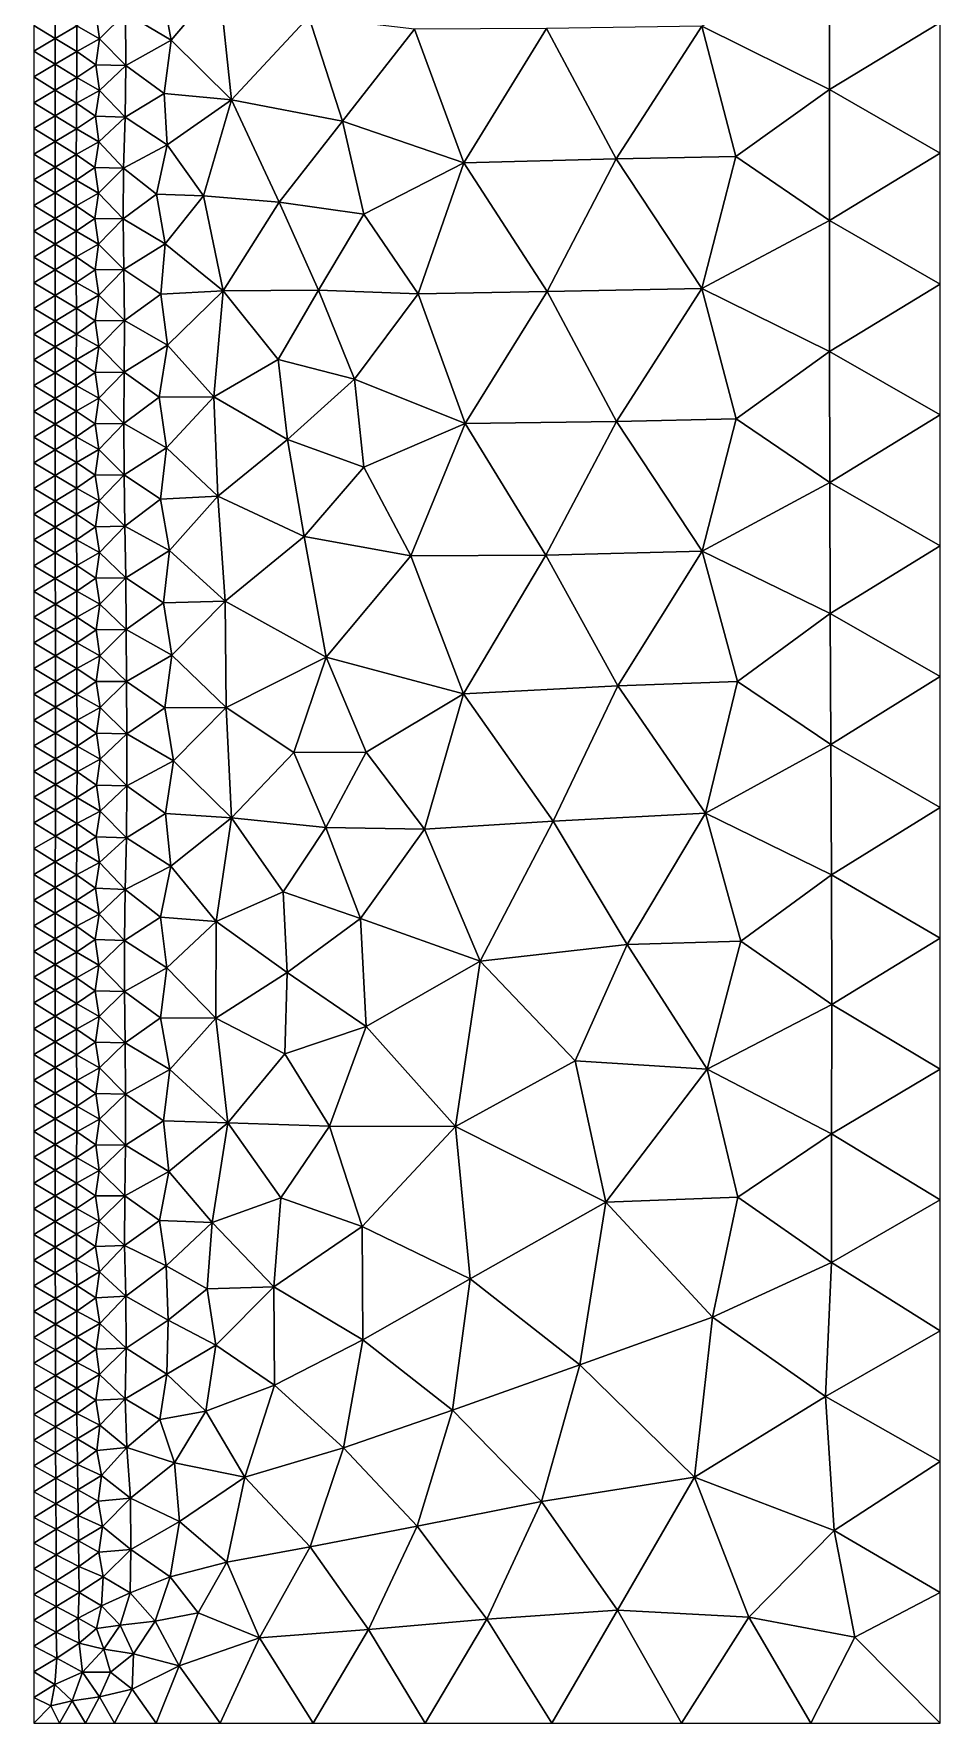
# Model space of a CAD drawing. Header units: metres. Extents: x 2 to 72, y -280 to 0.
# Drawn here: x 2 to 72.5, y -280 to -148.6 of the extents above; entities that cross this region are included whole.
import ezdxf

# ---------------------------------------------------------------- set-up
doc = ezdxf.new("R2010")
doc.units = ezdxf.units.M

msp = doc.modelspace()

# ---------------------------------------------------------------- linework, layer by layer
at = {"layer": 'layer', "color": 0}
for points in [[(63.8985, -152.974), (63.9048, -142.788), (53.9472, -148.037)], [(63.8985, -152.974), (72.5, -147.757), (63.9048, -142.788)], [(11.9072, -144.976), (9.12963, -147.039), (12.6828, -149.146)], [(11.9072, -144.976), (12.6828, -149.146), (16.4142, -144.734)], [(16.4142, -144.734), (12.6828, -149.146), (17.3863, -153.77)], [(16.4142, -144.734), (17.3863, -153.77), (23.3803, -147.324)], [(3.67273, -147.006), (2, -148), (3.67454, -149.009)], [(3.67273, -147.006), (3.67454, -149.009), (5.33813, -148.016)], [(6.81865, -147.02), (5.33813, -148.016), (7.11711, -149.038)], [(6.81865, -147.02), (7.11711, -149.038), (9.12963, -147.039)], [(9.12963, -147.039), (7.11711, -149.038), (9.1669, -151.099)], [(9.12963, -147.039), (9.1669, -151.099), (12.6828, -149.146)], [(2, -148), (2, -150), (3.67454, -149.009)], [(5.33813, -148.016), (3.67454, -149.009), (5.34046, -150.022)], [(5.33813, -148.016), (5.34046, -150.022), (7.11711, -149.038)], [(26.0223, -155.428), (23.3803, -147.324), (17.3863, -153.77)], [(26.0223, -155.428), (31.6159, -148.272), (23.3803, -147.324)], [(35.4587, -158.666), (31.6159, -148.272), (26.0223, -155.428)], [(35.4587, -158.666), (41.8679, -148.242), (31.6159, -148.272)], [(47.3071, -158.374), (41.8679, -148.242), (35.4587, -158.666)], [(47.3071, -158.374), (53.9472, -148.037), (41.8679, -148.242)], [(56.6162, -158.188), (53.9472, -148.037), (47.3071, -158.374)], [(56.6162, -158.188), (63.8985, -152.974), (53.9472, -148.037)], [(72.5, -157.93), (72.5, -147.757), (63.8985, -152.974)], [(3.67454, -149.009), (2, -150), (3.67414, -151.011)], [(3.67454, -149.009), (3.67414, -151.011), (5.34046, -150.022)], [(7.11711, -149.038), (5.34046, -150.022), (6.83013, -151.045)], [(7.11711, -149.038), (6.83013, -151.045), (9.1669, -151.099)], [(12.6828, -149.146), (9.1669, -151.099), (12.1338, -153.275)], [(12.6828, -149.146), (12.1338, -153.275), (17.3863, -153.77)], [(2, -150), (2, -152), (3.67414, -151.011)], [(3.67414, -151.011), (2, -152), (3.67141, -153.013)], [(3.67414, -151.011), (3.67141, -153.013), (5.33735, -152.027)], [(5.34046, -150.022), (3.67414, -151.011), (5.33735, -152.027)], [(5.34046, -150.022), (5.33735, -152.027), (6.83013, -151.045)], [(6.83013, -151.045), (5.33735, -152.027), (7.1076, -153.058)], [(6.83013, -151.045), (7.1076, -153.058), (9.1669, -151.099)], [(2, -152), (2, -154), (3.67141, -153.013)], [(5.33735, -152.027), (3.67141, -153.013), (5.32914, -154.029)], [(5.33735, -152.027), (5.32914, -154.029), (7.1076, -153.058)], [(9.1669, -151.099), (7.1076, -153.058), (9.10245, -155.121)], [(9.1669, -151.099), (9.10245, -155.121), (12.1338, -153.275)], [(3.67141, -153.013), (2, -154), (3.66681, -155.012)], [(3.67141, -153.013), (3.66681, -155.012), (5.32914, -154.029)], [(7.1076, -153.058), (5.32914, -154.029), (6.80094, -155.052)], [(7.1076, -153.058), (6.80094, -155.052), (9.10245, -155.121)], [(12.1338, -153.275), (9.10245, -155.121), (12.3866, -157.264)], [(12.1338, -153.275), (12.3866, -157.264), (17.3863, -153.77)], [(63.8983, -163.158), (63.8985, -152.974), (56.6162, -158.188)], [(63.8983, -163.158), (72.5, -157.93), (63.8985, -152.974)], [(2, -154), (2, -156), (3.66681, -155.012)], [(5.32914, -154.029), (3.66681, -155.012), (5.31707, -156.027)], [(5.32914, -154.029), (5.31707, -156.027), (6.80094, -155.052)], [(17.3863, -153.77), (12.3866, -157.264), (15.1919, -161.248)], [(17.3863, -153.77), (15.1919, -161.248), (21.0917, -161.732)], [(21.0917, -161.732), (26.0223, -155.428), (17.3863, -153.77)], [(3.66681, -155.012), (2, -156), (3.66156, -157.011)], [(2, -156), (2, -158), (3.66156, -157.011)], [(3.66681, -155.012), (3.66156, -157.011), (5.31707, -156.027)], [(5.31707, -156.027), (3.66156, -157.011), (5.30534, -158.022)], [(5.31707, -156.027), (5.30534, -158.022), (7.06026, -157.053)], [(6.80094, -155.052), (5.31707, -156.027), (7.06026, -157.053)], [(6.80094, -155.052), (7.06026, -157.053), (9.10245, -155.121)], [(9.10245, -155.121), (7.06026, -157.053), (8.98837, -159.085)], [(9.10245, -155.121), (8.98837, -159.085), (12.3866, -157.264)], [(27.6752, -162.67), (26.0223, -155.428), (21.0917, -161.732)], [(27.6752, -162.67), (35.4587, -158.666), (26.0223, -155.428)], [(3.66156, -157.011), (2, -158), (3.65707, -159.008)], [(3.66156, -157.011), (3.65707, -159.008), (5.30534, -158.022)], [(7.06026, -157.053), (5.30534, -158.022), (6.75556, -159.035)], [(7.06026, -157.053), (6.75556, -159.035), (8.98837, -159.085)], [(12.3866, -157.264), (8.98837, -159.085), (11.5433, -161.113)], [(12.3866, -157.264), (11.5433, -161.113), (15.1919, -161.248)], [(2, -158), (2, -160), (3.65707, -159.008)], [(5.30534, -158.022), (3.65707, -159.008), (5.29629, -160.015)], [(5.30534, -158.022), (5.29629, -160.015), (6.75556, -159.035)], [(31.901, -168.865), (35.4587, -158.666), (27.6752, -162.67)], [(41.9192, -168.682), (35.4587, -158.666), (31.901, -168.865)], [(41.9192, -168.682), (47.3071, -158.374), (35.4587, -158.666)], [(53.9511, -168.434), (47.3071, -158.374), (41.9192, -168.682)], [(53.9511, -168.434), (56.6162, -158.188), (47.3071, -158.374)], [(53.9511, -168.434), (63.8983, -163.158), (56.6162, -158.188)], [(72.5, -168.102), (72.5, -157.93), (63.8983, -163.158)], [(3.65707, -159.008), (2, -160), (3.65451, -161.004)], [(2, -160), (2, -162), (3.65451, -161.004)], [(3.65707, -159.008), (3.65451, -161.004), (5.29629, -160.015)], [(5.29629, -160.015), (3.65451, -161.004), (5.293, -162.007)], [(5.29629, -160.015), (5.293, -162.007), (7.0223, -161.025)], [(6.75556, -159.035), (5.29629, -160.015), (7.0223, -161.025)], [(6.75556, -159.035), (7.0223, -161.025), (8.98837, -159.085)], [(8.98837, -159.085), (7.0223, -161.025), (8.95177, -163.02)], [(8.98837, -159.085), (8.95177, -163.02), (11.5433, -161.113)], [(3.65451, -161.004), (2, -162), (3.65433, -163.001)], [(3.65451, -161.004), (3.65433, -163.001), (5.293, -162.007)], [(7.0223, -161.025), (5.293, -162.007), (6.74159, -163.006)], [(7.0223, -161.025), (6.74159, -163.006), (8.95177, -163.02)], [(11.5433, -161.113), (8.95177, -163.02), (12.2154, -164.975)], [(11.5433, -161.113), (12.2154, -164.975), (15.1919, -161.248)], [(15.1919, -161.248), (12.2154, -164.975), (16.7205, -168.639)], [(15.1919, -161.248), (16.7205, -168.639), (21.0917, -161.732)], [(2, -162), (2, -164), (3.65433, -163.001)], [(5.293, -162.007), (3.65433, -163.001), (5.2949, -163.999)], [(5.293, -162.007), (5.2949, -163.999), (6.74159, -163.006)], [(21.0917, -161.732), (16.7205, -168.639), (24.138, -168.577)], [(24.138, -168.577), (27.6752, -162.67), (21.0917, -161.732)], [(31.901, -168.865), (27.6752, -162.67), (24.138, -168.577)], [(3.65433, -163.001), (2, -164), (3.65601, -164.998)], [(2, -164), (2, -166), (3.65601, -164.998)], [(3.65433, -163.001), (3.65601, -164.998), (5.2949, -163.999)], [(5.2949, -163.999), (3.65601, -164.998), (5.30027, -165.993)], [(6.74159, -163.006), (5.2949, -163.999), (7.02826, -164.994)], [(5.2949, -163.999), (5.30027, -165.993), (7.02826, -164.994)], [(6.74159, -163.006), (7.02826, -164.994), (8.95177, -163.02)], [(8.95177, -163.02), (7.02826, -164.994), (9.00659, -166.965)], [(8.95177, -163.02), (9.00659, -166.965), (12.2154, -164.975)], [(63.9003, -173.342), (63.8983, -163.158), (53.9511, -168.434)], [(63.9003, -173.342), (72.5, -168.102), (63.8983, -163.158)], [(3.65601, -164.998), (2, -166), (3.65849, -166.995)], [(3.65601, -164.998), (3.65849, -166.995), (5.30027, -165.993)], [(7.02826, -164.994), (5.30027, -165.993), (6.76221, -166.983)], [(7.02826, -164.994), (6.76221, -166.983), (9.00659, -166.965)], [(12.2154, -164.975), (9.00659, -166.965), (11.8737, -168.877)], [(12.2154, -164.975), (11.8737, -168.877), (16.7205, -168.639)], [(2, -166), (2, -168), (3.65849, -166.995)], [(5.30027, -165.993), (3.65849, -166.995), (5.30621, -167.988)], [(5.30027, -165.993), (5.30621, -167.988), (6.76221, -166.983)], [(3.65849, -166.995), (2, -168), (3.66059, -168.994)], [(2, -168), (2, -170), (3.66059, -168.994)], [(3.65849, -166.995), (3.66059, -168.994), (5.30621, -167.988)], [(5.30621, -167.988), (3.66059, -168.994), (5.30995, -169.985)], [(6.76221, -166.983), (5.30621, -167.988), (7.05212, -168.973)], [(5.30621, -167.988), (5.30995, -169.985), (7.05212, -168.973)], [(6.76221, -166.983), (7.05212, -168.973), (9.00659, -166.965)], [(9.00659, -166.965), (7.05212, -168.973), (9.04349, -170.939)], [(9.00659, -166.965), (9.04349, -170.939), (11.8737, -168.877)], [(72.5, -178.275), (72.5, -168.102), (63.9003, -173.342)], [(3.66059, -168.994), (2, -170), (3.6616, -170.993)], [(3.66059, -168.994), (3.6616, -170.993), (5.30995, -169.985)], [(7.05212, -168.973), (5.30995, -169.985), (6.77697, -170.972)], [(7.05212, -168.973), (6.77697, -170.972), (9.04349, -170.939)], [(11.8737, -168.877), (9.04349, -170.939), (12.4002, -172.862)], [(11.8737, -168.877), (12.4002, -172.862), (16.7205, -168.639)], [(16.7205, -168.639), (12.4002, -172.862), (16.0046, -176.863)], [(16.7205, -168.639), (16.0046, -176.863), (21.0169, -173.966)], [(16.7205, -168.639), (21.0169, -173.966), (24.138, -168.577)], [(26.9388, -175.502), (24.138, -168.577), (21.0169, -173.966)], [(26.9388, -175.502), (31.901, -168.865), (24.138, -168.577)], [(35.5459, -178.951), (31.901, -168.865), (26.9388, -175.502)], [(35.5459, -178.951), (41.9192, -168.682), (31.901, -168.865)], [(47.3218, -178.774), (41.9192, -168.682), (35.5459, -178.951)], [(47.3218, -178.774), (53.9511, -168.434), (41.9192, -168.682)], [(56.6246, -178.575), (53.9511, -168.434), (47.3218, -178.774)], [(56.6246, -178.575), (63.9003, -173.342), (53.9511, -168.434)], [(2, -170), (2, -172), (3.6616, -170.993)], [(5.30995, -169.985), (3.6616, -170.993), (5.31101, -171.984)], [(5.30995, -169.985), (5.31101, -171.984), (6.77697, -170.972)], [(3.6616, -170.993), (2, -172), (3.66153, -172.993)], [(2, -172), (2, -174), (3.66153, -172.993)], [(3.6616, -170.993), (3.66153, -172.993), (5.31101, -171.984)], [(5.31101, -171.984), (3.66153, -172.993), (5.30972, -173.984)], [(5.31101, -171.984), (5.30972, -173.984), (7.05701, -172.967)], [(6.77697, -170.972), (5.31101, -171.984), (7.05701, -172.967)], [(6.77697, -170.972), (7.05701, -172.967), (9.04349, -170.939)], [(9.04349, -170.939), (7.05701, -172.967), (9.02707, -174.938)], [(9.04349, -170.939), (9.02707, -174.938), (12.4002, -172.862)], [(3.66153, -172.993), (2, -174), (3.66087, -174.993)], [(3.66153, -172.993), (3.66087, -174.993), (5.30972, -173.984)], [(7.05701, -172.967), (5.30972, -173.984), (6.77181, -174.971)], [(7.05701, -172.967), (6.77181, -174.971), (9.02707, -174.938)], [(12.4002, -172.862), (9.02707, -174.938), (11.748, -176.895)], [(12.4002, -172.862), (11.748, -176.895), (16.0046, -176.863)], [(63.9079, -183.532), (63.9003, -173.342), (56.6246, -178.575)], [(63.9079, -183.532), (72.5, -178.275), (63.9003, -173.342)], [(2, -174), (2, -176), (3.66087, -174.993)], [(5.30972, -173.984), (3.66087, -174.993), (5.30793, -175.984)], [(5.30972, -173.984), (5.30793, -175.984), (6.77181, -174.971)], [(21.0169, -173.966), (16.0046, -176.863), (21.7434, -180.187)], [(21.7434, -180.187), (26.9388, -175.502), (21.0169, -173.966)], [(3.66087, -174.993), (2, -176), (3.66036, -176.993)], [(2, -176), (2, -178), (3.66036, -176.993)], [(3.66087, -174.993), (3.66036, -176.993), (5.30793, -175.984)], [(5.30793, -175.984), (3.66036, -176.993), (5.30717, -177.984)], [(5.30793, -175.984), (5.30717, -177.984), (7.04978, -176.967)], [(6.77181, -174.971), (5.30793, -175.984), (7.04978, -176.967)], [(6.77181, -174.971), (7.04978, -176.967), (9.02707, -174.938)], [(9.02707, -174.938), (7.04978, -176.967), (9.01593, -178.935)], [(9.02707, -174.938), (9.01593, -178.935), (11.748, -176.895)], [(27.6727, -182.337), (26.9388, -175.502), (21.7434, -180.187)], [(27.6727, -182.337), (35.5459, -178.951), (26.9388, -175.502)], [(3.66036, -176.993), (2, -178), (3.66056, -178.992)], [(3.66036, -176.993), (3.66056, -178.992), (5.30717, -177.984)], [(7.04978, -176.967), (5.30717, -177.984), (6.76827, -178.971)], [(7.04978, -176.967), (6.76827, -178.971), (9.01593, -178.935)], [(11.748, -176.895), (9.01593, -178.935), (12.3247, -180.846)], [(11.748, -176.895), (12.3247, -180.846), (16.0046, -176.863)], [(16.0046, -176.863), (12.3247, -180.846), (16.308, -184.587)], [(16.0046, -176.863), (16.308, -184.587), (21.7434, -180.187)], [(2, -178), (2, -180), (3.66056, -178.992)], [(5.30717, -177.984), (3.66056, -178.992), (5.30844, -179.983)], [(5.30717, -177.984), (5.30844, -179.983), (6.76827, -178.971)], [(53.9759, -188.864), (56.6246, -178.575), (47.3218, -178.774)], [(53.9759, -188.864), (63.9079, -183.532), (56.6246, -178.575)], [(72.5, -188.447), (72.5, -178.275), (63.9079, -183.532)], [(3.66056, -178.992), (2, -180), (3.66169, -180.992)], [(3.66056, -178.992), (3.66169, -180.992), (5.30844, -179.983)], [(6.76827, -178.971), (5.30844, -179.983), (7.05396, -180.964)], [(6.76827, -178.971), (7.05396, -180.964), (9.01593, -178.935)], [(9.01593, -178.935), (7.05396, -180.964), (9.041, -182.924)], [(9.01593, -178.935), (9.041, -182.924), (12.3247, -180.846)], [(31.3289, -189.232), (35.5459, -178.951), (27.6727, -182.337)], [(41.8383, -189.186), (35.5459, -178.951), (31.3289, -189.232)], [(41.8383, -189.186), (47.3218, -178.774), (35.5459, -178.951)], [(53.9759, -188.864), (47.3218, -178.774), (41.8383, -189.186)], [(2, -180), (2, -182), (3.66169, -180.992)], [(3.66169, -180.992), (2, -182), (3.66374, -182.992)], [(5.30844, -179.983), (3.66169, -180.992), (5.3118, -181.982)], [(3.66169, -180.992), (3.66374, -182.992), (5.3118, -181.982)], [(5.30844, -179.983), (5.3118, -181.982), (7.05396, -180.964)], [(7.05396, -180.964), (5.3118, -181.982), (6.77999, -182.967)], [(7.05396, -180.964), (6.77999, -182.967), (9.041, -182.924)], [(12.3247, -180.846), (9.041, -182.924), (11.8542, -184.832)], [(12.3247, -180.846), (11.8542, -184.832), (16.308, -184.587)], [(21.7434, -180.187), (16.308, -184.587), (23.0271, -187.726)], [(23.0271, -187.726), (27.6727, -182.337), (21.7434, -180.187)], [(2, -182), (2, -184), (3.66374, -182.992)], [(5.3118, -181.982), (3.66374, -182.992), (5.31728, -183.982)], [(5.3118, -181.982), (5.31728, -183.982), (6.77999, -182.967)], [(31.3289, -189.232), (27.6727, -182.337), (23.0271, -187.726)], [(3.66374, -182.992), (2, -184), (3.66645, -184.992)], [(3.66374, -182.992), (3.66645, -184.992), (5.31728, -183.982)], [(6.77999, -182.967), (5.31728, -183.982), (7.07482, -184.961)], [(6.77999, -182.967), (7.07482, -184.961), (9.041, -182.924)], [(9.041, -182.924), (7.07482, -184.961), (9.09299, -186.923)], [(9.041, -182.924), (9.09299, -186.923), (11.8542, -184.832)], [(63.9339, -193.721), (63.9079, -183.532), (53.9759, -188.864)], [(63.9339, -193.721), (72.5, -188.447), (63.9079, -183.532)], [(2, -184), (2, -186), (3.66645, -184.992)], [(3.66645, -184.992), (2, -186), (3.66952, -186.992)], [(5.31728, -183.982), (3.66645, -184.992), (5.32363, -185.982)], [(3.66645, -184.992), (3.66952, -186.992), (5.32363, -185.982)], [(5.31728, -183.982), (5.32363, -185.982), (7.07482, -184.961)], [(7.07482, -184.961), (5.32363, -185.982), (6.80316, -186.968)], [(7.07482, -184.961), (6.80316, -186.968), (9.09299, -186.923)], [(11.8542, -184.832), (9.09299, -186.923), (12.5529, -188.827)], [(11.8542, -184.832), (12.5529, -188.827), (16.308, -184.587)], [(16.308, -184.587), (12.5529, -188.827), (16.879, -192.744)], [(16.308, -184.587), (16.879, -192.744), (23.0271, -187.726)], [(2, -186), (2, -188), (3.66952, -186.992)], [(5.32363, -185.982), (3.66952, -186.992), (5.33084, -187.983)], [(5.32363, -185.982), (5.33084, -187.983), (6.80316, -186.968)], [(3.66952, -186.992), (2, -188), (3.67262, -188.993)], [(3.66952, -186.992), (3.67262, -188.993), (5.33084, -187.983)], [(6.80316, -186.968), (5.33084, -187.983), (7.10313, -188.965)], [(6.80316, -186.968), (7.10313, -188.965), (9.09299, -186.923)], [(9.09299, -186.923), (7.10313, -188.965), (9.14789, -190.938)], [(9.09299, -186.923), (9.14789, -190.938), (12.5529, -188.827)], [(24.7379, -197.122), (23.0271, -187.726), (16.879, -192.744)], [(24.7379, -197.122), (31.3289, -189.232), (23.0271, -187.726)], [(2, -188), (2, -190), (3.67262, -188.993)], [(3.67262, -188.993), (2, -190), (3.67553, -190.994)], [(5.33084, -187.983), (3.67262, -188.993), (5.33742, -189.985)], [(3.67262, -188.993), (3.67553, -190.994), (5.33742, -189.985)], [(5.33084, -187.983), (5.33742, -189.985), (7.10313, -188.965)], [(7.10313, -188.965), (5.33742, -189.985), (6.82752, -190.975)], [(7.10313, -188.965), (6.82752, -190.975), (9.14789, -190.938)], [(12.5529, -188.827), (9.14789, -190.938), (12.0856, -192.894)], [(12.5529, -188.827), (12.0856, -192.894), (16.879, -192.744)], [(47.4377, -199.342), (53.9759, -188.864), (41.8383, -189.186)], [(56.7224, -198.997), (53.9759, -188.864), (47.4377, -199.342)], [(56.7224, -198.997), (63.9339, -193.721), (53.9759, -188.864)], [(72.5, -198.62), (72.5, -188.447), (63.9339, -193.721)], [(2, -190), (2, -192), (3.67553, -190.994)], [(5.33742, -189.985), (3.67553, -190.994), (5.34386, -191.988)], [(5.33742, -189.985), (5.34386, -191.988), (6.82752, -190.975)], [(35.4098, -199.97), (31.3289, -189.232), (24.7379, -197.122)], [(35.4098, -199.97), (41.8383, -189.186), (31.3289, -189.232)], [(47.4377, -199.342), (41.8383, -189.186), (35.4098, -199.97)], [(3.67553, -190.994), (2, -192), (3.67811, -192.996)], [(3.67553, -190.994), (3.67811, -192.996), (5.34386, -191.988)], [(6.82752, -190.975), (5.34386, -191.988), (7.12893, -192.977)], [(6.82752, -190.975), (7.12893, -192.977), (9.14789, -190.938)], [(9.14789, -190.938), (7.12893, -192.977), (9.19228, -194.968)], [(9.14789, -190.938), (9.19228, -194.968), (12.0856, -192.894)], [(2, -192), (2, -194), (3.67811, -192.996)], [(3.67811, -192.996), (2, -194), (3.68027, -194.998)], [(5.34386, -191.988), (3.67811, -192.996), (5.34902, -193.992)], [(3.67811, -192.996), (3.68027, -194.998), (5.34902, -193.992)], [(5.34386, -191.988), (5.34902, -193.992), (7.12893, -192.977)], [(7.12893, -192.977), (5.34902, -193.992), (6.84688, -194.988)], [(7.12893, -192.977), (6.84688, -194.988), (9.19228, -194.968)], [(12.0856, -192.894), (9.19228, -194.968), (12.7394, -196.95)], [(12.0856, -192.894), (12.7394, -196.95), (16.879, -192.744)], [(16.879, -192.744), (12.7394, -196.95), (16.9609, -201.027)], [(16.879, -192.744), (16.9609, -201.027), (24.7379, -197.122)], [(2, -194), (2, -196), (3.68027, -194.998)], [(5.34902, -193.992), (3.68027, -194.998), (5.35361, -195.996)], [(5.34902, -193.992), (5.35361, -195.996), (6.84688, -194.988)], [(63.9926, -203.897), (63.9339, -193.721), (56.7224, -198.997)], [(63.9926, -203.897), (72.5, -198.62), (63.9339, -193.721)], [(3.68027, -194.998), (2, -196), (3.68206, -197)], [(3.68027, -194.998), (3.68206, -197), (5.35361, -195.996)], [(6.84688, -194.988), (5.35361, -195.996), (7.14749, -196.995)], [(6.84688, -194.988), (7.14749, -196.995), (9.19228, -194.968)], [(9.19228, -194.968), (7.14749, -196.995), (9.21989, -199.007)], [(9.19228, -194.968), (9.21989, -199.007), (12.7394, -196.95)], [(2, -196), (2, -198), (3.68206, -197)], [(3.68206, -197), (2, -198), (3.68354, -199.002)], [(5.35361, -195.996), (3.68206, -197), (5.35708, -198.001)], [(3.68206, -197), (3.68354, -199.002), (5.35708, -198.001)], [(5.35361, -195.996), (5.35708, -198.001), (7.14749, -196.995)], [(7.14749, -196.995), (5.35708, -198.001), (6.85968, -199.006)], [(7.14749, -196.995), (6.85968, -199.006), (9.21989, -199.007)], [(12.7394, -196.95), (9.21989, -199.007), (12.1827, -201.045)], [(12.7394, -196.95), (12.1827, -201.045), (16.9609, -201.027)], [(2, -198), (2, -200), (3.68354, -199.002)], [(5.35708, -198.001), (3.68354, -199.002), (5.36031, -200.008)], [(5.35708, -198.001), (5.36031, -200.008), (6.85968, -199.006)], [(22.2305, -204.536), (24.7379, -197.122), (16.9609, -201.027)], [(27.8528, -204.506), (24.7379, -197.122), (22.2305, -204.536)], [(27.8528, -204.506), (35.4098, -199.97), (24.7379, -197.122)], [(3.68354, -199.002), (2, -200), (3.68474, -201.005)], [(3.68354, -199.002), (3.68474, -201.005), (5.36031, -200.008)], [(6.85968, -199.006), (5.36031, -200.008), (7.16078, -201.02)], [(6.85968, -199.006), (7.16078, -201.02), (9.21989, -199.007)], [(9.21989, -199.007), (7.16078, -201.02), (9.24441, -203.061)], [(9.21989, -199.007), (9.24441, -203.061), (12.1827, -201.045)], [(42.3909, -209.87), (47.4377, -199.342), (35.4098, -199.97)], [(54.2478, -209.244), (47.4377, -199.342), (42.3909, -209.87)], [(54.2478, -209.244), (56.7224, -198.997), (47.4377, -199.342)], [(54.2478, -209.244), (63.9926, -203.897), (56.7224, -198.997)], [(72.5, -208.792), (72.5, -198.62), (63.9926, -203.897)], [(2, -200), (2, -202), (3.68474, -201.005)], [(5.36031, -200.008), (3.68474, -201.005), (5.36271, -202.014)], [(5.36031, -200.008), (5.36271, -202.014), (7.16078, -201.02)], [(32.3842, -210.495), (35.4098, -199.97), (27.8528, -204.506)], [(42.3909, -209.87), (35.4098, -199.97), (32.3842, -210.495)], [(3.68474, -201.005), (2, -202), (3.6855, -203.008)], [(2, -202), (2, -204), (3.6855, -203.008)], [(3.68474, -201.005), (3.6855, -203.008), (5.36271, -202.014)], [(5.36271, -202.014), (3.6855, -203.008), (5.36409, -204.021)], [(7.16078, -201.02), (5.36271, -202.014), (6.86928, -203.03)], [(5.36271, -202.014), (5.36409, -204.021), (6.86928, -203.03)], [(7.16078, -201.02), (6.86928, -203.03), (9.24441, -203.061)], [(12.1827, -201.045), (9.24441, -203.061), (12.8594, -205.181)], [(12.1827, -201.045), (12.8594, -205.181), (16.9609, -201.027)], [(16.9609, -201.027), (12.8594, -205.181), (17.3716, -209.592)], [(16.9609, -201.027), (17.3716, -209.592), (22.2305, -204.536)], [(3.6855, -203.008), (2, -204), (3.68551, -205.011)], [(3.6855, -203.008), (3.68551, -205.011), (5.36409, -204.021)], [(6.86928, -203.03), (5.36409, -204.021), (7.16744, -205.048)], [(6.86928, -203.03), (7.16744, -205.048), (9.24441, -203.061)], [(9.24441, -203.061), (7.16744, -205.048), (9.249, -207.114)], [(9.24441, -203.061), (9.249, -207.114), (12.8594, -205.181)], [(2, -204), (2, -206), (3.68551, -205.011)], [(5.36409, -204.021), (3.68551, -205.011), (5.36342, -206.028)], [(5.36409, -204.021), (5.36342, -206.028), (7.16744, -205.048)], [(24.7026, -210.343), (22.2305, -204.536), (17.3716, -209.592)], [(24.7026, -210.343), (27.8528, -204.506), (22.2305, -204.536)], [(32.3842, -210.495), (27.8528, -204.506), (24.7026, -210.343)], [(64.0516, -214.032), (63.9926, -203.897), (54.2478, -209.244)], [(64.0516, -214.032), (72.5, -208.792), (63.9926, -203.897)], [(3.68551, -205.011), (2, -206), (3.68442, -207.014)], [(2, -206), (2, -208), (3.68442, -207.014)], [(3.68551, -205.011), (3.68442, -207.014), (5.36342, -206.028)], [(5.36342, -206.028), (3.68442, -207.014), (5.3598, -208.034)], [(5.36342, -206.028), (5.3598, -208.034), (6.86838, -207.053)], [(7.16744, -205.048), (5.36342, -206.028), (6.86838, -207.053)], [(7.16744, -205.048), (6.86838, -207.053), (9.249, -207.114)], [(12.8594, -205.181), (9.249, -207.114), (12.245, -209.272)], [(12.8594, -205.181), (12.245, -209.272), (17.3716, -209.592)], [(3.68442, -207.014), (2, -208), (3.68207, -209.016)], [(3.68442, -207.014), (3.68207, -209.016), (5.3598, -208.034)], [(6.86838, -207.053), (5.3598, -208.034), (7.15464, -209.072)], [(6.86838, -207.053), (7.15464, -209.072), (9.249, -207.114)], [(9.249, -207.114), (7.15464, -209.072), (9.20028, -211.154)], [(9.249, -207.114), (9.20028, -211.154), (12.245, -209.272)], [(2, -208), (2, -210), (3.68207, -209.016)], [(5.3598, -208.034), (3.68207, -209.016), (5.3535, -210.038)], [(5.3598, -208.034), (5.3535, -210.038), (7.15464, -209.072)], [(72.5, -218.965), (72.5, -208.792), (64.0516, -214.032)], [(3.68207, -209.016), (2, -210), (3.67859, -211.018)], [(2, -210), (2, -212), (3.67859, -211.018)], [(3.68207, -209.016), (3.67859, -211.018), (5.3535, -210.038)], [(5.3535, -210.038), (3.67859, -211.018), (5.34457, -212.041)], [(5.3535, -210.038), (5.34457, -212.041), (6.84597, -211.07)], [(7.15464, -209.072), (5.3535, -210.038), (6.84597, -211.07)], [(7.15464, -209.072), (6.84597, -211.07), (9.20028, -211.154)], [(12.245, -209.272), (9.20028, -211.154), (12.6515, -213.355)], [(12.245, -209.272), (12.6515, -213.355), (17.3716, -209.592)], [(17.3716, -209.592), (12.6515, -213.355), (16.1835, -217.673)], [(17.3716, -209.592), (16.1835, -217.673), (21.399, -215.362)], [(21.399, -215.362), (24.7026, -210.343), (17.3716, -209.592)], [(36.7239, -220.747), (42.3909, -209.87), (32.3842, -210.495)], [(48.1463, -219.443), (42.3909, -209.87), (36.7239, -220.747)], [(48.1463, -219.443), (54.2478, -209.244), (42.3909, -209.87)], [(56.9861, -219.19), (54.2478, -209.244), (48.1463, -219.443)], [(56.9861, -219.19), (64.0516, -214.032), (54.2478, -209.244)], [(3.67859, -211.018), (2, -212), (3.6745, -213.019)], [(3.67859, -211.018), (3.6745, -213.019), (5.34457, -212.041)], [(6.84597, -211.07), (5.34457, -212.041), (7.11983, -213.085)], [(6.84597, -211.07), (7.11983, -213.085), (9.20028, -211.154)], [(9.20028, -211.154), (7.11983, -213.085), (9.1181, -215.164)], [(9.20028, -211.154), (9.1181, -215.164), (12.6515, -213.355)], [(27.4204, -217.431), (24.7026, -210.343), (21.399, -215.362)], [(27.4204, -217.431), (32.3842, -210.495), (24.7026, -210.343)], [(36.7239, -220.747), (32.3842, -210.495), (27.4204, -217.431)], [(2, -212), (2, -214), (3.6745, -213.019)], [(5.34457, -212.041), (3.6745, -213.019), (5.3353, -214.042)], [(5.34457, -212.041), (5.3353, -214.042), (7.11983, -213.085)], [(3.6745, -213.019), (2, -214), (3.67047, -215.019)], [(2, -214), (2, -216), (3.67047, -215.019)], [(3.6745, -213.019), (3.67047, -215.019), (5.3353, -214.042)], [(5.3353, -214.042), (3.67047, -215.019), (5.32626, -216.041)], [(5.3353, -214.042), (5.32626, -216.041), (6.81116, -215.075)], [(7.11983, -213.085), (5.3353, -214.042), (6.81116, -215.075)], [(7.11983, -213.085), (6.81116, -215.075), (9.1181, -215.164)], [(12.6515, -213.355), (9.1181, -215.164), (11.8611, -217.314)], [(12.6515, -213.355), (11.8611, -217.314), (16.1835, -217.673)], [(64.0794, -224.109), (64.0516, -214.032), (56.9861, -219.19)], [(64.0794, -224.109), (72.5, -218.965), (64.0516, -214.032)], [(3.67047, -215.019), (2, -216), (3.66718, -217.018)], [(3.67047, -215.019), (3.66718, -217.018), (5.32626, -216.041)], [(6.81116, -215.075), (5.32626, -216.041), (7.08298, -217.082)], [(6.81116, -215.075), (7.08298, -217.082), (9.1181, -215.164)], [(9.1181, -215.164), (7.08298, -217.082), (9.05654, -219.145)], [(9.1181, -215.164), (9.05654, -219.145), (11.8611, -217.314)], [(21.7009, -221.618), (21.399, -215.362), (16.1835, -217.673)], [(21.7009, -221.618), (27.4204, -217.431), (21.399, -215.362)], [(2, -216), (2, -218), (3.66718, -217.018)], [(5.32626, -216.041), (3.66718, -217.018), (5.32005, -218.039)], [(5.32626, -216.041), (5.32005, -218.039), (7.08298, -217.082)], [(3.66718, -217.018), (2, -218), (3.66521, -219.017)], [(2, -218), (2, -220), (3.66521, -219.017)], [(3.66718, -217.018), (3.66521, -219.017), (5.32005, -218.039)], [(5.32005, -218.039), (3.66521, -219.017), (5.31681, -220.036)], [(5.32005, -218.039), (5.31681, -220.036), (6.78661, -219.067)], [(7.08298, -217.082), (5.32005, -218.039), (6.78661, -219.067)], [(7.08298, -217.082), (6.78661, -219.067), (9.05654, -219.145)], [(11.8611, -217.314), (9.05654, -219.145), (12.3563, -221.262)], [(11.8611, -217.314), (12.3563, -221.262), (16.1835, -217.673)], [(16.1835, -217.673), (12.3563, -221.262), (16.1628, -225.179)], [(16.1835, -217.673), (16.1628, -225.179), (21.7009, -221.618)], [(27.8496, -225.84), (27.4204, -217.431), (21.7009, -221.618)], [(27.8496, -225.84), (36.7239, -220.747), (27.4204, -217.431)], [(3.66521, -219.017), (2, -220), (3.66479, -221.015)], [(3.66521, -219.017), (3.66479, -221.015), (5.31681, -220.036)], [(6.78661, -219.067), (5.31681, -220.036), (7.06799, -221.069)], [(6.78661, -219.067), (7.06799, -221.069), (9.05654, -219.145)], [(9.05654, -219.145), (7.06799, -221.069), (9.05379, -223.114)], [(9.05654, -219.145), (9.05379, -223.114), (12.3563, -221.262)], [(54.3801, -229.146), (56.9861, -219.19), (48.1463, -219.443)], [(54.3801, -229.146), (64.0794, -224.109), (56.9861, -219.19)], [(72.5, -229.137), (72.5, -218.965), (64.0794, -224.109)], [(2, -220), (2, -222), (3.66479, -221.015)], [(5.31681, -220.036), (3.66479, -221.015), (5.31746, -222.033)], [(5.31681, -220.036), (5.31746, -222.033), (7.06799, -221.069)], [(44.1177, -228.495), (48.1463, -219.443), (36.7239, -220.747)], [(54.3801, -229.146), (48.1463, -219.443), (44.1177, -228.495)], [(3.66479, -221.015), (2, -222), (3.66591, -223.014)], [(3.66479, -221.015), (3.66591, -223.014), (5.31746, -222.033)], [(7.06799, -221.069), (5.31746, -222.033), (6.78743, -223.054)], [(7.06799, -221.069), (6.78743, -223.054), (9.05379, -223.114)], [(12.3563, -221.262), (9.05379, -223.114), (11.844, -225.163)], [(12.3563, -221.262), (11.844, -225.163), (16.1628, -225.179)], [(21.525, -227.958), (21.7009, -221.618), (16.1628, -225.179)], [(21.525, -227.958), (27.8496, -225.84), (21.7009, -221.618)], [(34.8033, -233.593), (36.7239, -220.747), (27.8496, -225.84)], [(44.1177, -228.495), (36.7239, -220.747), (34.8033, -233.593)], [(2, -222), (2, -224), (3.66591, -223.014)], [(3.66591, -223.014), (2, -224), (3.66812, -225.013)], [(5.31746, -222.033), (3.66591, -223.014), (5.32126, -224.029)], [(3.66591, -223.014), (3.66812, -225.013), (5.32126, -224.029)], [(5.31746, -222.033), (5.32126, -224.029), (6.78743, -223.054)], [(6.78743, -223.054), (5.32126, -224.029), (7.08119, -225.056)], [(6.78743, -223.054), (7.08119, -225.056), (9.05379, -223.114)], [(9.05379, -223.114), (7.08119, -225.056), (9.09965, -227.092)], [(9.05379, -223.114), (9.09965, -227.092), (11.844, -225.163)], [(2, -224), (2, -226), (3.66812, -225.013)], [(5.32126, -224.029), (3.66812, -225.013), (5.32696, -226.027)], [(5.32126, -224.029), (5.32696, -226.027), (7.08119, -225.056)], [(64.0457, -234.171), (64.0794, -224.109), (54.3801, -229.146)], [(64.0457, -234.171), (72.5, -229.137), (64.0794, -224.109)], [(3.66812, -225.013), (2, -226), (3.67082, -227.012)], [(3.66812, -225.013), (3.67082, -227.012), (5.32696, -226.027)], [(7.08119, -225.056), (5.32696, -226.027), (6.80804, -227.045)], [(7.08119, -225.056), (6.80804, -227.045), (9.09965, -227.092)], [(11.844, -225.163), (9.09965, -227.092), (12.5727, -229.167)], [(11.844, -225.163), (12.5727, -229.167), (16.1628, -225.179)], [(16.1628, -225.179), (12.5727, -229.167), (17.1014, -233.319)], [(16.1628, -225.179), (17.1014, -233.319), (21.525, -227.958)], [(24.9888, -233.575), (27.8496, -225.84), (21.525, -227.958)], [(34.8033, -233.593), (27.8496, -225.84), (24.9888, -233.575)], [(2, -226), (2, -228), (3.67082, -227.012)], [(3.67082, -227.012), (2, -228), (3.67322, -229.011)], [(5.32696, -226.027), (3.67082, -227.012), (5.33332, -228.025)], [(3.67082, -227.012), (3.67322, -229.011), (5.33332, -228.025)], [(5.32696, -226.027), (5.33332, -228.025), (6.80804, -227.045)], [(6.80804, -227.045), (5.33332, -228.025), (7.10618, -229.048)], [(6.80804, -227.045), (7.10618, -229.048), (9.09965, -227.092)], [(9.09965, -227.092), (7.10618, -229.048), (9.14663, -231.083)], [(9.09965, -227.092), (9.14663, -231.083), (12.5727, -229.167)], [(2, -228), (2, -230), (3.67322, -229.011)], [(5.33332, -228.025), (3.67322, -229.011), (5.33803, -230.024)], [(5.33332, -228.025), (5.33803, -230.024), (7.10618, -229.048)], [(24.9888, -233.575), (21.525, -227.958), (17.1014, -233.319)], [(46.4831, -239.493), (44.1177, -228.495), (34.8033, -233.593)], [(46.4831, -239.493), (54.3801, -229.146), (44.1177, -228.495)], [(3.67322, -229.011), (2, -230), (3.67459, -231.01)], [(3.67322, -229.011), (3.67459, -231.01), (5.33803, -230.024)], [(7.10618, -229.048), (5.33803, -230.024), (6.8266, -231.04)], [(7.10618, -229.048), (6.8266, -231.04), (9.14663, -231.083)], [(12.5727, -229.167), (9.14663, -231.083), (12.0905, -233.151)], [(12.5727, -229.167), (12.0905, -233.151), (17.1014, -233.319)], [(56.7621, -239.101), (54.3801, -229.146), (46.4831, -239.493)], [(56.7621, -239.101), (64.0457, -234.171), (54.3801, -229.146)], [(72.5, -239.31), (72.5, -229.137), (64.0457, -234.171)], [(2, -230), (2, -232), (3.67459, -231.01)], [(3.67459, -231.01), (2, -232), (3.67453, -233.008)], [(3.67459, -231.01), (3.67453, -233.008), (5.3399, -232.021)], [(5.33803, -230.024), (3.67459, -231.01), (5.3399, -232.021)], [(5.33803, -230.024), (5.3399, -232.021), (6.8266, -231.04)], [(6.8266, -231.04), (5.3399, -232.021), (7.11465, -233.038)], [(6.8266, -231.04), (7.11465, -233.038), (9.14663, -231.083)], [(9.14663, -231.083), (7.11465, -233.038), (9.13393, -235.056)], [(9.14663, -231.083), (9.13393, -235.056), (12.0905, -233.151)], [(2, -232), (2, -234), (3.67453, -233.008)], [(5.3399, -232.021), (3.67453, -233.008), (5.33821, -234.017)], [(5.3399, -232.021), (5.33821, -234.017), (7.11465, -233.038)], [(3.67453, -233.008), (2, -234), (3.6731, -235.006)], [(3.67453, -233.008), (3.6731, -235.006), (5.33821, -234.017)], [(7.11465, -233.038), (5.33821, -234.017), (6.82094, -235.025)], [(7.11465, -233.038), (6.82094, -235.025), (9.13393, -235.056)], [(12.0905, -233.151), (9.13393, -235.056), (12.5071, -237.091)], [(12.0905, -233.151), (12.5071, -237.091), (17.1014, -233.319)], [(17.1014, -233.319), (12.5071, -237.091), (15.8621, -241.072)], [(17.1014, -233.319), (15.8621, -241.072), (21.219, -239.147)], [(21.219, -239.147), (24.9888, -233.575), (17.1014, -233.319)], [(27.5388, -241.385), (24.9888, -233.575), (21.219, -239.147)], [(27.5388, -241.385), (34.8033, -233.593), (24.9888, -233.575)], [(35.9338, -245.448), (34.8033, -233.593), (27.5388, -241.385)], [(35.9338, -245.448), (46.4831, -239.493), (34.8033, -233.593)], [(2, -234), (2, -236), (3.6731, -235.006)], [(3.6731, -235.006), (2, -236), (3.67096, -237.002)], [(3.6731, -235.006), (3.67096, -237.002), (5.3336, -236.009)], [(5.33821, -234.017), (3.6731, -235.006), (5.3336, -236.009)], [(5.33821, -234.017), (5.3336, -236.009), (6.82094, -235.025)], [(6.82094, -235.025), (5.3336, -236.009), (7.0964, -237.012)], [(6.82094, -235.025), (7.0964, -237.012), (9.13393, -235.056)], [(9.13393, -235.056), (7.0964, -237.012), (9.07629, -238.987)], [(9.13393, -235.056), (9.07629, -238.987), (12.5071, -237.091)], [(64.0332, -244.189), (64.0457, -234.171), (56.7621, -239.101)], [(64.0332, -244.189), (72.5, -239.31), (64.0457, -234.171)], [(2, -236), (2, -238), (3.67096, -237.002)], [(5.3336, -236.009), (3.67096, -237.002), (5.32834, -238)], [(5.3336, -236.009), (5.32834, -238), (7.0964, -237.012)], [(3.67096, -237.002), (2, -238), (3.66913, -238.996)], [(3.67096, -237.002), (3.66913, -238.996), (5.32834, -238)], [(7.0964, -237.012), (5.32834, -238), (6.79969, -238.991)], [(7.0964, -237.012), (6.79969, -238.991), (9.07629, -238.987)], [(12.5071, -237.091), (9.07629, -238.987), (11.766, -240.908)], [(12.5071, -237.091), (11.766, -240.908), (15.8621, -241.072)], [(2, -238), (2, -240), (3.66913, -238.996)], [(3.66913, -238.996), (2, -240), (3.6687, -240.991)], [(3.66913, -238.996), (3.6687, -240.991), (5.32458, -239.987)], [(5.32834, -238), (3.66913, -238.996), (5.32458, -239.987)], [(5.32834, -238), (5.32458, -239.987), (6.79969, -238.991)], [(6.79969, -238.991), (5.32458, -239.987), (7.07868, -240.96)], [(6.79969, -238.991), (7.07868, -240.96), (9.07629, -238.987)], [(9.07629, -238.987), (7.07868, -240.96), (9.05636, -242.86)], [(9.07629, -238.987), (9.05636, -242.86), (11.766, -240.908)], [(2, -240), (2, -242), (3.6687, -240.991)], [(5.32458, -239.987), (3.6687, -240.991), (5.32526, -241.973)], [(5.32458, -239.987), (5.32526, -241.973), (7.07868, -240.96)], [(20.6594, -246.073), (21.219, -239.147), (15.8621, -241.072)], [(20.6594, -246.073), (27.5388, -241.385), (21.219, -239.147)], [(44.4665, -252.146), (46.4831, -239.493), (35.9338, -245.448)], [(44.4665, -252.146), (54.7946, -248.419), (46.4831, -239.493)], [(54.7946, -248.419), (56.7621, -239.101), (46.4831, -239.493)], [(54.7946, -248.419), (64.0332, -244.189), (56.7621, -239.101)], [(72.5, -249.482), (72.5, -239.31), (64.0332, -244.189)], [(3.6687, -240.991), (2, -242), (3.67048, -242.985)], [(3.6687, -240.991), (3.67048, -242.985), (5.32526, -241.973)], [(7.07868, -240.96), (5.32526, -241.973), (6.79862, -242.941)], [(7.07868, -240.96), (6.79862, -242.941), (9.05636, -242.86)], [(11.766, -240.908), (9.05636, -242.86), (12.303, -244.44)], [(11.766, -240.908), (12.303, -244.44), (15.8621, -241.072)], [(15.8621, -241.072), (12.303, -244.44), (15.4882, -246.23)], [(15.4882, -246.23), (20.6594, -246.073), (15.8621, -241.072)], [(20.6594, -246.073), (27.5948, -250.188), (27.5388, -241.385)], [(27.5948, -250.188), (35.9338, -245.448), (27.5388, -241.385)], [(2, -242), (2, -244), (3.67048, -242.985)], [(3.67048, -242.985), (2, -244), (3.67399, -244.982)], [(5.32526, -241.973), (3.67048, -242.985), (5.33183, -243.962)], [(3.67048, -242.985), (3.67399, -244.982), (5.33183, -243.962)], [(5.32526, -241.973), (5.33183, -243.962), (6.79862, -242.941)], [(6.79862, -242.941), (5.33183, -243.962), (7.10329, -244.914)], [(6.79862, -242.941), (7.10329, -244.914), (9.05636, -242.86)], [(9.05636, -242.86), (7.10329, -244.914), (9.16495, -246.807)], [(9.05636, -242.86), (9.16495, -246.807), (12.303, -244.44)], [(2, -244), (2, -246), (3.67399, -244.982)], [(5.33183, -243.962), (3.67399, -244.982), (5.34126, -245.957)], [(5.33183, -243.962), (5.34126, -245.957), (7.10329, -244.914)], [(63.5768, -254.608), (64.0332, -244.189), (54.7946, -248.419)], [(63.5768, -254.608), (72.5, -249.482), (64.0332, -244.189)], [(3.67399, -244.982), (2, -246), (3.67751, -246.98)], [(3.67399, -244.982), (3.67751, -246.98), (5.34126, -245.957)], [(7.10329, -244.914), (5.34126, -245.957), (6.83669, -246.92)], [(7.10329, -244.914), (6.83669, -246.92), (9.16495, -246.807)], [(12.303, -244.44), (9.16495, -246.807), (12.4455, -248.657)], [(12.303, -244.44), (12.4455, -248.657), (15.4882, -246.23)], [(27.5948, -250.188), (34.5741, -255.669), (35.9338, -245.448)], [(34.5741, -255.669), (44.4665, -252.146), (35.9338, -245.448)], [(2, -246), (2, -248), (3.67751, -246.98)], [(5.34126, -245.957), (3.67751, -246.98), (5.34835, -247.956)], [(5.34126, -245.957), (5.34835, -247.956), (6.83669, -246.92)], [(6.83669, -246.92), (5.34835, -247.956), (7.13325, -248.912)], [(6.83669, -246.92), (7.13325, -248.912), (9.16495, -246.807)], [(9.16495, -246.807), (7.13325, -248.912), (9.17672, -250.851)], [(9.16495, -246.807), (9.17672, -250.851), (12.4455, -248.657)], [(15.4882, -246.23), (12.4455, -248.657), (16.1689, -250.608)], [(16.1689, -250.608), (20.6594, -246.073), (15.4882, -246.23)], [(20.7197, -253.704), (20.6594, -246.073), (16.1689, -250.608)], [(20.7197, -253.704), (27.5948, -250.188), (20.6594, -246.073)], [(3.67751, -246.98), (2, -248), (3.67924, -248.98)], [(2, -248), (2, -250), (3.67924, -248.98)], [(3.67751, -246.98), (3.67924, -248.98), (5.34835, -247.956)], [(5.34835, -247.956), (3.67924, -248.98), (5.34946, -249.957)], [(5.34835, -247.956), (5.34946, -249.957), (7.13325, -248.912)], [(3.67924, -248.98), (2, -250), (3.67888, -250.979)], [(3.67924, -248.98), (3.67888, -250.979), (5.34946, -249.957)], [(7.13325, -248.912), (5.34946, -249.957), (6.84137, -250.927)], [(7.13325, -248.912), (6.84137, -250.927), (9.17672, -250.851)], [(12.4455, -248.657), (9.17672, -250.851), (12.3466, -252.863)], [(12.4455, -248.657), (12.3466, -252.863), (16.1689, -250.608)], [(53.3814, -260.871), (54.7946, -248.419), (44.4665, -252.146)], [(53.3814, -260.871), (63.5768, -254.608), (54.7946, -248.419)], [(72.5, -259.655), (72.5, -249.482), (63.5768, -254.608)], [(2, -250), (2, -252), (3.67888, -250.979)], [(5.34946, -249.957), (3.67888, -250.979), (5.34617, -251.953)], [(5.34946, -249.957), (5.34617, -251.953), (6.84137, -250.927)], [(6.84137, -250.927), (7.1183, -252.899), (9.17672, -250.851)], [(9.17672, -250.851), (7.1183, -252.899), (9.10222, -254.771)], [(9.17672, -250.851), (9.10222, -254.771), (12.3466, -252.863)], [(15.3885, -255.749), (16.1689, -250.608), (12.3466, -252.863)], [(15.3885, -255.749), (20.7197, -253.704), (16.1689, -250.608)], [(20.7197, -253.704), (26.1001, -258.583), (27.5948, -250.188)], [(26.1001, -258.583), (34.5741, -255.669), (27.5948, -250.188)], [(3.67888, -250.979), (2, -252), (3.67812, -252.975)], [(2, -252), (2, -254), (3.67812, -252.975)], [(3.67888, -250.979), (3.67812, -252.975), (5.34617, -251.953)], [(5.34617, -251.953), (3.67812, -252.975), (5.3441, -253.94)], [(5.34617, -251.953), (5.3441, -253.94), (7.1183, -252.899)], [(6.84137, -250.927), (5.34617, -251.953), (7.1183, -252.899)], [(34.5741, -255.669), (41.4851, -262.767), (44.4665, -252.146)], [(41.4851, -262.767), (53.3814, -260.871), (44.4665, -252.146)], [(3.67812, -252.975), (2, -254), (3.67999, -254.967)], [(3.67812, -252.975), (3.67999, -254.967), (5.3441, -253.94)], [(7.1183, -252.899), (5.3441, -253.94), (6.82617, -254.885)], [(7.1183, -252.899), (6.82617, -254.885), (9.10222, -254.771)], [(12.3466, -252.863), (9.10222, -254.771), (11.7976, -256.38)], [(12.3466, -252.863), (11.7976, -256.38), (15.3885, -255.749)], [(2, -254), (2, -256), (3.67999, -254.967)], [(5.3441, -253.94), (3.67999, -254.967), (5.35193, -255.918)], [(5.3441, -253.94), (5.35193, -255.918), (6.82617, -254.885)], [(6.82617, -254.885), (7.14228, -256.817), (9.10222, -254.771)], [(9.10222, -254.771), (7.14228, -256.817), (9.24519, -258.558)], [(9.10222, -254.771), (9.24519, -258.558), (11.7976, -256.38)], [(18.4238, -260.866), (20.7197, -253.704), (15.3885, -255.749)], [(18.4238, -260.866), (26.1001, -258.583), (20.7197, -253.704)], [(64.2412, -265.009), (63.5768, -254.608), (53.3814, -260.871)], [(64.2412, -265.009), (72.5, -259.655), (63.5768, -254.608)], [(3.67999, -254.967), (2, -256), (3.68682, -256.956)], [(2, -256), (2, -258), (3.68682, -256.956)], [(3.67999, -254.967), (3.68682, -256.956), (5.35193, -255.918)], [(5.35193, -255.918), (3.68682, -256.956), (5.3722, -257.894)], [(6.82617, -254.885), (5.35193, -255.918), (7.14228, -256.817)], [(5.35193, -255.918), (5.3722, -257.894), (7.14228, -256.817)], [(12.9483, -259.755), (15.3885, -255.749), (11.7976, -256.38)], [(12.9483, -259.755), (18.4238, -260.866), (15.3885, -255.749)], [(26.1001, -258.583), (31.8159, -264.671), (34.5741, -255.669)], [(31.8159, -264.671), (41.4851, -262.767), (34.5741, -255.669)], [(3.68682, -256.956), (2, -258), (3.69875, -258.946)], [(3.68682, -256.956), (3.69875, -258.946), (5.3722, -257.894)], [(7.14228, -256.817), (5.3722, -257.894), (6.89575, -258.795)], [(7.14228, -256.817), (6.89575, -258.795), (9.24519, -258.558)], [(11.7976, -256.38), (9.24519, -258.558), (12.9483, -259.755)], [(2, -258), (2, -260), (3.69875, -258.946)], [(5.3722, -257.894), (3.69875, -258.946), (5.40385, -259.872)], [(5.3722, -257.894), (5.40385, -259.872), (6.89575, -258.795)], [(6.89575, -258.795), (7.26152, -260.737), (9.24519, -258.558)], [(9.24519, -258.558), (7.26152, -260.737), (9.53244, -262.494)], [(9.24519, -258.558), (9.53244, -262.494), (12.9483, -259.755)], [(23.4864, -266.285), (26.1001, -258.583), (18.4238, -260.866)], [(23.4864, -266.285), (31.8159, -264.671), (26.1001, -258.583)], [(3.69875, -258.946), (2, -260), (3.71326, -260.937)], [(2, -260), (2, -262), (3.71326, -260.937)], [(3.69875, -258.946), (3.71326, -260.937), (5.40385, -259.872)], [(5.40385, -259.872), (3.71326, -260.937), (5.43643, -261.857)], [(6.89575, -258.795), (5.40385, -259.872), (7.26152, -260.737)], [(5.40385, -259.872), (5.43643, -261.857), (7.26152, -260.737)], [(13.3396, -264.315), (12.9483, -259.755), (9.53244, -262.494)], [(13.3396, -264.315), (18.4238, -260.866), (12.9483, -259.755)], [(72.5, -269.827), (72.5, -259.655), (64.2412, -265.009)], [(3.71326, -260.937), (2, -262), (3.72661, -262.931)], [(3.71326, -260.937), (3.72661, -262.931), (5.43643, -261.857)], [(7.26152, -260.737), (5.43643, -261.857), (7.01559, -262.748)], [(7.26152, -260.737), (7.01559, -262.748), (9.53244, -262.494)], [(17.0214, -267.491), (18.4238, -260.866), (13.3396, -264.315)], [(17.0214, -267.491), (23.4864, -266.285), (18.4238, -260.866)], [(41.4851, -262.767), (47.4009, -271.219), (53.3814, -260.871)], [(47.4009, -271.219), (57.617, -271.743), (53.3814, -260.871)], [(53.3814, -260.871), (57.617, -271.743), (64.2412, -265.009)], [(2, -262), (2, -264), (3.72661, -262.931)], [(5.43643, -261.857), (3.72661, -262.931), (5.46227, -263.845)], [(5.43643, -261.857), (5.46227, -263.845), (7.01559, -262.748)], [(7.01559, -262.748), (7.35307, -264.702), (9.53244, -262.494)], [(9.53244, -262.494), (7.35307, -264.702), (9.54568, -266.492)], [(9.53244, -262.494), (9.54568, -266.492), (13.3396, -264.315)], [(3.72661, -262.931), (2, -264), (3.73677, -264.924)], [(2, -264), (2, -266), (3.73677, -264.924)], [(3.72661, -262.931), (3.73677, -264.924), (5.46227, -263.845)], [(5.46227, -263.845), (3.73677, -264.924), (5.47883, -265.831)], [(7.01559, -262.748), (5.46227, -263.845), (7.35307, -264.702)], [(5.46227, -263.845), (5.47883, -265.831), (7.35307, -264.702)], [(31.8159, -264.671), (37.2444, -271.898), (41.4851, -262.767)], [(37.2444, -271.898), (47.4009, -271.219), (41.4851, -262.767)], [(3.73677, -264.924), (2, -266), (3.74491, -266.918)], [(3.73677, -264.924), (3.74491, -266.918), (5.47883, -265.831)], [(7.35307, -264.702), (5.47883, -265.831), (7.05981, -266.708)], [(7.35307, -264.702), (7.05981, -266.708), (9.54568, -266.492)], [(12.6037, -268.617), (13.3396, -264.315), (9.54568, -266.492)], [(12.6037, -268.617), (17.0214, -267.491), (13.3396, -264.315)], [(23.4864, -266.285), (28.0398, -272.704), (31.8159, -264.671)], [(28.0398, -272.704), (37.2444, -271.898), (31.8159, -264.671)], [(57.617, -271.743), (65.8604, -273.321), (64.2412, -265.009)], [(65.8604, -273.321), (72.5, -269.827), (64.2412, -265.009)], [(2, -266), (2, -268), (3.74491, -266.918)], [(5.47883, -265.831), (3.74491, -266.918), (5.4959, -267.815)], [(5.47883, -265.831), (5.4959, -267.815), (7.05981, -266.708)], [(7.05981, -266.708), (7.40141, -268.607), (9.54568, -266.492)], [(9.54568, -266.492), (7.40141, -268.607), (9.50471, -269.854)], [(9.50471, -269.854), (12.6037, -268.617), (9.54568, -266.492)], [(19.5525, -273.35), (23.4864, -266.285), (17.0214, -267.491)], [(19.5525, -273.35), (28.0398, -272.704), (23.4864, -266.285)], [(3.74491, -266.918), (2, -268), (3.75214, -268.918)], [(3.74491, -266.918), (3.75214, -268.918), (5.4959, -267.815)], [(5.4959, -267.815), (3.75214, -268.918), (5.52037, -269.835)], [(7.05981, -266.708), (5.4959, -267.815), (7.40141, -268.607)], [(5.4959, -267.815), (5.52037, -269.835), (7.40141, -268.607)], [(14.7833, -271.421), (17.0214, -267.491), (12.6037, -268.617)], [(14.7833, -271.421), (19.5525, -273.35), (17.0214, -267.491)], [(2, -268), (2, -270), (3.75214, -268.918)], [(3.75214, -268.918), (2, -270), (3.74676, -270.919)], [(3.75214, -268.918), (3.74676, -270.919), (5.52037, -269.835)], [(7.40141, -268.607), (5.52037, -269.835), (7.25507, -270.865)], [(7.40141, -268.607), (7.25507, -270.865), (9.50471, -269.854)], [(11.4484, -272.075), (12.6037, -268.617), (9.50471, -269.854)], [(11.4484, -272.075), (14.7833, -271.421), (12.6037, -268.617)], [(2, -270), (2, -272), (3.74676, -270.919)], [(5.52037, -269.835), (3.74676, -270.919), (5.45121, -271.829)], [(5.52037, -269.835), (5.45121, -271.829), (7.25507, -270.865)], [(9.50471, -269.854), (7.25507, -270.865), (8.72693, -272.383)], [(8.72693, -272.383), (11.4484, -272.075), (9.50471, -269.854)], [(72.5, -280), (72.5, -269.827), (65.8604, -273.321)], [(3.74676, -270.919), (2, -272), (3.75171, -272.915)], [(3.74676, -270.919), (3.75171, -272.915), (5.45121, -271.829)], [(5.45121, -271.829), (3.75171, -272.915), (5.52146, -273.772)], [(7.25507, -270.865), (5.45121, -271.829), (6.88877, -272.625)], [(5.45121, -271.829), (5.52146, -273.772), (6.88877, -272.625)], [(7.25507, -270.865), (6.88877, -272.625), (8.72693, -272.383)], [(13.3185, -275.545), (14.7833, -271.421), (11.4484, -272.075)], [(13.3185, -275.545), (19.5525, -273.35), (14.7833, -271.421)], [(28.0398, -272.704), (32.433, -280), (37.2444, -271.898)], [(32.433, -280), (42.3045, -280), (37.2444, -271.898)], [(37.2444, -271.898), (42.3045, -280), (47.4009, -271.219)], [(42.3045, -280), (52.3696, -280), (47.4009, -271.219)], [(47.4009, -271.219), (52.3696, -280), (57.617, -271.743)], [(52.3696, -280), (62.4348, -280), (57.617, -271.743)], [(57.617, -271.743), (62.4348, -280), (65.8604, -273.321)], [(2, -272), (2, -274), (3.75171, -272.915)], [(3.75171, -272.915), (2, -274), (3.7848, -274.953)], [(3.75171, -272.915), (3.7848, -274.953), (5.52146, -273.772)], [(6.88877, -272.625), (5.52146, -273.772), (7.44749, -274.247)], [(6.88877, -272.625), (7.44749, -274.247), (8.72693, -272.383)], [(7.44749, -274.247), (9.76026, -274.61), (8.72693, -272.383)], [(9.76026, -274.61), (11.4484, -272.075), (8.72693, -272.383)], [(9.76026, -274.61), (13.3185, -275.545), (11.4484, -272.075)], [(19.5525, -273.35), (23.7293, -280), (28.0398, -272.704)], [(23.7293, -280), (32.433, -280), (28.0398, -272.704)], [(2, -274), (2, -276), (3.7848, -274.953)], [(5.52146, -273.772), (3.7848, -274.953), (5.78212, -276.035)], [(5.52146, -273.772), (5.78212, -276.035), (7.44749, -274.247)], [(5.78212, -276.035), (7.95477, -276.042), (7.44749, -274.247)], [(7.95477, -276.042), (9.76026, -274.61), (7.44749, -274.247)], [(13.3185, -275.545), (16.4944, -280), (19.5525, -273.35)], [(16.4944, -280), (23.7293, -280), (19.5525, -273.35)], [(62.4348, -280), (72.5, -280), (65.8604, -273.321)], [(3.7848, -274.953), (2, -276), (3.64754, -276.986)], [(3.7848, -274.953), (3.64754, -276.986), (5.78212, -276.035)], [(7.95477, -276.042), (9.65893, -277.359), (9.76026, -274.61)], [(9.65893, -277.359), (13.3185, -275.545), (9.76026, -274.61)], [(9.65893, -277.359), (11.5284, -280), (13.3185, -275.545)], [(11.5284, -280), (16.4944, -280), (13.3185, -275.545)], [(2, -276), (2, -278), (3.64754, -276.986)], [(3.64754, -276.986), (2, -278), (3.32936, -278.652)], [(3.64754, -276.986), (3.32936, -278.652), (4.98547, -278.272)], [(5.78212, -276.035), (3.64754, -276.986), (4.98547, -278.272)], [(4.98547, -278.272), (7.11393, -277.952), (5.78212, -276.035)], [(5.78212, -276.035), (7.11393, -277.952), (7.95477, -276.042)], [(7.11393, -277.952), (9.65893, -277.359), (7.95477, -276.042)], [(2, -278), (2, -280), (3.32936, -278.652)], [(3.32936, -278.652), (4.01304, -280), (4.98547, -278.272)], [(4.01304, -280), (6.02607, -280), (4.98547, -278.272)], [(4.98547, -278.272), (6.02607, -280), (7.11393, -277.952)], [(6.02607, -280), (8.27516, -280), (7.11393, -277.952)], [(7.11393, -277.952), (8.27516, -280), (9.65893, -277.359)], [(8.27516, -280), (11.5284, -280), (9.65893, -277.359)], [(2, -280), (4.01304, -280), (3.32936, -278.652)]]:
    msp.add_3dface(points, dxfattribs=at)

doc.saveas('drawing.dxf')
